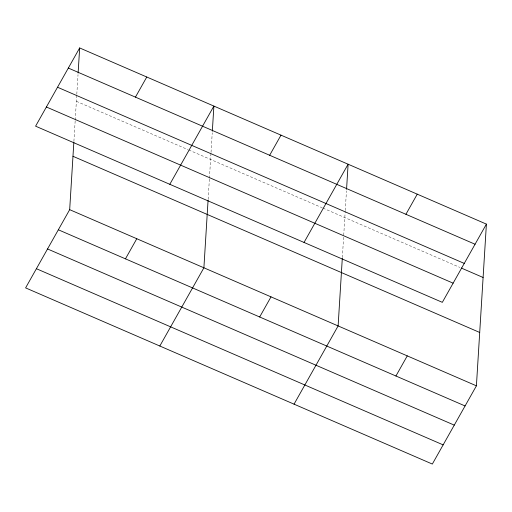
<?xml version="1.0" encoding="UTF-8"?>
<svg xmlns="http://www.w3.org/2000/svg" width="512" height="512" viewBox="0 0 512 512"><rect width="100%" height="100%" fill="white"/><g stroke="black" fill="none" stroke-linecap="round" stroke-linejoin="round"><path stroke-width="0.38" stroke-dasharray="2.56 1.92" d="M73.901 141.37L75.162 120.947M75.206 120.16L76.762 95.027M76.806 94.246L78.022 74.624M208.122 199.507L209.382 179.085M209.427 178.298L210.982 153.165M211.027 152.384L212.243 132.762M342.342 257.645L345.203 211.302M345.248 210.522L346.464 190.899M76.371 101.306L187.981 149.651M188.71 149.965L322.202 207.789M322.931 208.102L459.814 267.392"/><path stroke-width="0.77" d="M486.4 224.115L442.323 302.342L35.59 126.17L79.667 47.942L486.4 224.115L476.41 385.83L432.333 464.058L25.6 287.885L69.677 209.658L73.85 142.15M78.118 73.056L79.667 47.942M208.07 200.288L203.898 267.795L159.821 346.022M212.339 131.194L213.888 106.08L169.811 184.307M342.291 258.426L338.118 325.933L294.042 404.16M346.56 189.331L348.109 164.218L304.032 242.445M135.443 97.133L146.778 77.011M125.453 258.848L136.787 238.726M269.664 155.27L280.998 135.149M259.674 316.986L271.008 296.864M405.92 214.291L417.254 194.163M395.923 376.006L407.264 355.878M68.333 68.064L475.059 244.237M57.53 87.238L464.256 263.411M461.267 268.026L483.104 277.485M46.394 106.995L453.126 283.168M72.979 156.288L479.706 332.467M69.677 209.658L476.41 385.83M58.342 229.779L465.069 405.952M47.539 248.954L454.266 425.126M36.403 268.71L443.136 444.883"/></g></svg>
